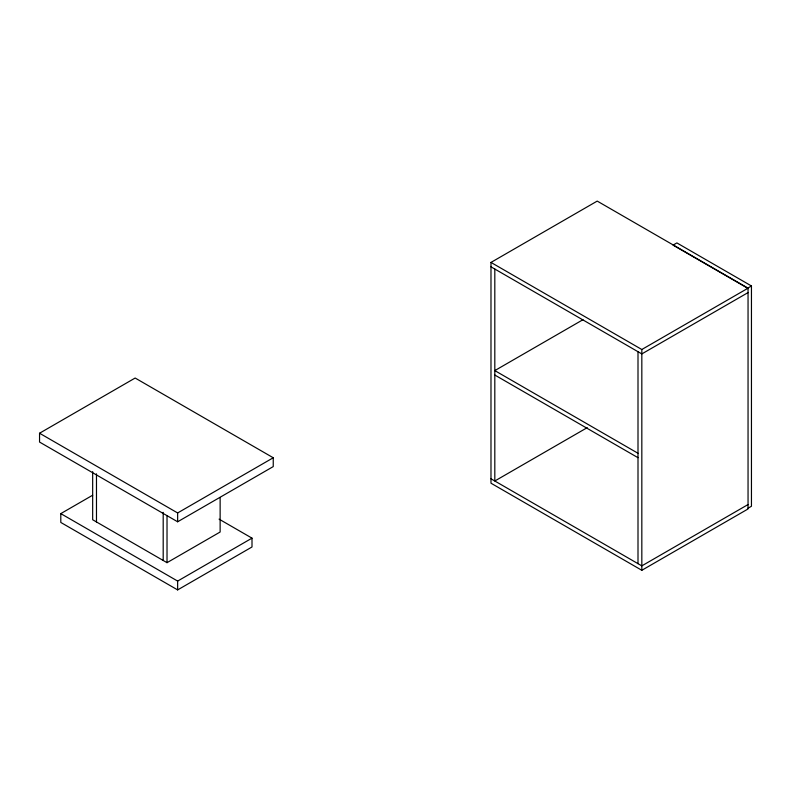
<?xml version="1.0" encoding="UTF-8"?>
<svg xmlns="http://www.w3.org/2000/svg" width="791" height="791" viewBox="0 0 791 791"><rect width="100%" height="100%" fill="white"/><g stroke="black" fill="none" stroke-linecap="round" stroke-linejoin="round"><path stroke-width="1.19" d="M39.55 433.231L135.152 378.029L273.241 457.762L273.241 466.591L177.639 521.783L39.55 442.06L39.55 433.231L177.639 512.954L273.241 457.762M490.984 262.424L597.215 201.092L748.049 288.181L748.049 508.959L641.827 570.291L490.984 483.202L490.984 262.424L641.827 349.503L748.049 288.181M219.067 519.133L252.003 538.147L252.003 546.977L177.639 589.908L60.798 522.446L60.798 513.616L92.666 495.215M582.977 319.702L494.81 370.603L638.001 453.273M92.666 471.634L92.666 519.746L167.02 562.678L220.135 532.017L220.135 497.47M60.798 513.616L177.639 581.078L252.003 538.147M751.45 285.966L747.624 288.181L673.052 245.121L676.878 242.916L751.45 285.966L751.45 506.26L747.624 508.475M748.049 292.591L641.827 353.923L490.984 266.834M587.229 427.644L494.81 480.997L494.81 269.039M748.049 504.549L641.827 565.872L490.984 478.792M494.81 375.023L638.001 457.692M641.827 349.503L641.827 570.291M638.001 351.718L638.001 563.667M177.639 512.954L177.639 521.783M177.639 581.078L177.639 589.908M167.02 515.801L167.02 562.678M163.193 512.35L163.193 560.473M96.482 473.839L96.482 521.961"/></g></svg>
